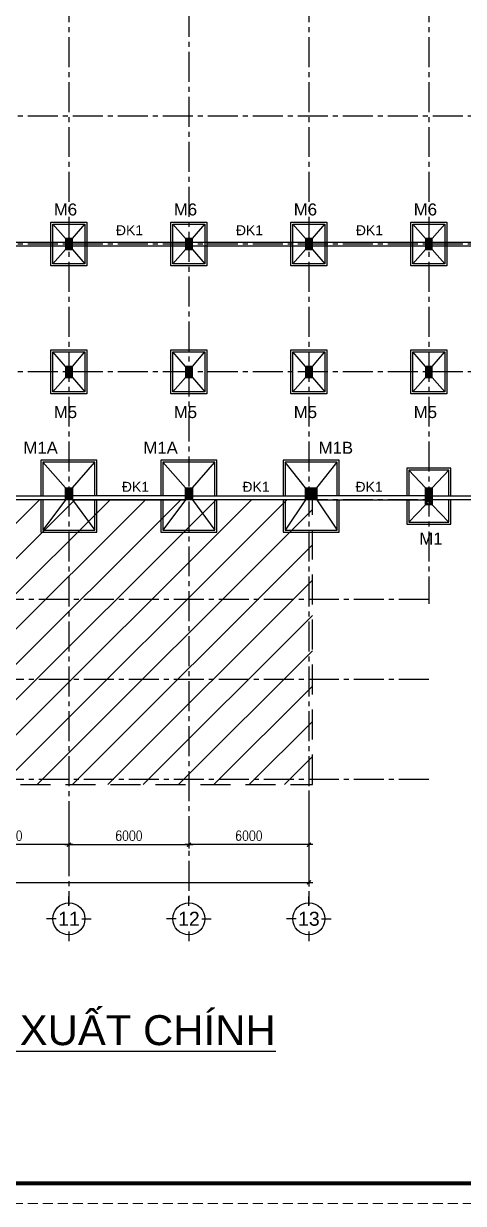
# Model space of a CAD drawing. Header units: inches. Extents: x 651127 to 1529722, y 768575 to 1021311.
# Drawn here: x 731908 to 753903, y 772141 to 831200 of the extents above; entities that cross this region are included whole.
import ezdxf
from ezdxf.enums import TextEntityAlignment as Align

# ---------------------------------------------------------------- set-up
doc = ezdxf.new("R2010")
doc.units = ezdxf.units.IN
doc.header["$LTSCALE"] = 1000
doc.header["$MEASUREMENT"] = 0
for name, pattern in [('CENTER2', [1.125, 0.75, -0.125, 0.125, -0.125]), ('HIDDEN', [0.375, 0.25, -0.125]), ('HIDDEN2', [0.1875, 0.125, -0.0625])]:
    doc.linetypes.add(name, pattern=pattern)
doc.layers.get('DEFPOINTS').update_dxf_attribs({"color": 8, "lineweight": 9})
for name, color, linetype in [('DWGshare.com_1', 7, 'Continuous'), ('DWGshare.com_10', 7, 'Continuous'), ('DWGshare.com_11', 143, 'Continuous'), ('DWGshare.com_15', 1, 'Continuous'), ('DWGshare.com_25', 154, 'Continuous'), ('DWGshare.com_3', 7, 'Continuous'), ('DWGshare.com_4', 8, 'CENTER2'), ('DWGshare.com_5', 143, 'HIDDEN2'), ('DWGshare.com_6', 40, 'Continuous'), ('DWGshare.com_9', 8, 'Continuous')]:
    doc.layers.add(name, color=color, linetype=linetype)
doc.layers.add('DWGshare.com_23', color=147, linetype='Continuous', lineweight=0)
doc.styles.add('DWGshare.com_2', font='VHELVEB.TTF')
doc.styles.add('DWGshare.com_4', font='romans.shx', dxfattribs={"width": 0.8})
doc.styles.add('DWGshare.com_8', font='VHELVEB.TTF')
doc.dimstyles.new('DWGshare.com_5', dxfattribs={"dimscale": 200, "dimtxt": 2.5, "dimasz": 1, "dimexe": 1, "dimexo": 1.5, "dimgap": 1, "dimtad": 1, "dimdec": 0, "dimzin": 0, "dimdsep": 46, "dimtxsty": 'DWGshare.com_4', "dimblk": 'DWGshare.com_1', "dimcen": 1.5, "dimdle": 1, "dimclrd": 256, "dimclre": 256, "dimclrt": 7, "dimadec": 0, "dimazin": 0, "dimtfac": 1, "dimtdec": 0, "dimtix": 1, "dimtmove": 2, "dimatfit": 3, "dimfxl": 1, "dimtolj": 1, "dimtzin": 0, "dimarcsym": 0})

# ---------------------------------------------------------------- blocks, each defined once
blk = doc.blocks.new('DWGshare.com_2')
for p, q in [((0, 320), (0, 560)), ((-320, 0), (-560, 0)), ((320, 0), (560, 0)), ((0, -320), (0, -560))]:
    blk.add_line(p, q)
blk.add_circle((0, 0), 400)
at = {"linetype": 'Continuous', "style": 'DWGshare.com_2'}
blk.add_attdef('2', text='', height=350, dxfattribs=at).set_placement((0, 0), align=Align.MIDDLE_CENTER)
blk = doc.blocks.new('DWGshare.com_1')
at = {"color": 0, "linetype": 'ByBlock', "const_width": 0.3}
blk.add_lwpolyline([(-0.5, -0.5), (0.5, 0.5)], dxfattribs=at)
blk = doc.blocks.new('*D118')
at = {"layer": 'DEFPOINTS', "color": 0, "transparency": 16777216}
for p in [(698175, 793117), (746175, 793117), (746175, 788207)]:
    blk.add_point(p, dxfattribs=at)
at = {"layer": 'DWGshare.com_23', "lineweight": -2, "transparency": 16777216}
for p, q in [((698175, 792817), (698175, 788007)), ((746175, 792817), (746175, 788007)), ((697975, 788207), (746375, 788207))]:
    blk.add_line(p, q, dxfattribs=at)
at = {"layer": 'DWGshare.com_23', "lineweight": -2, "transparency": 16777216, "xscale": 200, "yscale": 200, "zscale": 200, "rotation": 180}
blk.add_blockref('DWGshare.com_1', (698175, 788207), dxfattribs=at)
at = {"layer": 'DWGshare.com_23', "lineweight": -2, "transparency": 16777216, "xscale": 200, "yscale": 200, "zscale": 200}
blk.add_blockref('DWGshare.com_1', (746175, 788207), dxfattribs=at)
at = {"layer": 'DWGshare.com_23', "color": 7, "transparency": 16777216, "insert": (722175, 788657), "char_height": 500, "attachment_point": 5, "style": 'DWGshare.com_4'}
blk.add_mtext('\\A1;48000', dxfattribs=at)
blk = doc.blocks.new('*D123')
at = {"layer": 'DEFPOINTS', "color": 0, "transparency": 16777216}
for p in [(740175, 791588), (746175, 791531), (740175, 790099)]:
    blk.add_point(p, dxfattribs=at)
at = {"layer": 'DWGshare.com_23', "lineweight": -2, "transparency": 16777216}
for p, q in [((740175, 791288), (740175, 789899)), ((746175, 791231), (746175, 789899)), ((746375, 790099), (739975, 790099))]:
    blk.add_line(p, q, dxfattribs=at)
at = {"layer": 'DWGshare.com_23', "lineweight": -2, "transparency": 16777216, "xscale": 200, "yscale": 200, "zscale": 200, "rotation": 180}
blk.add_blockref('DWGshare.com_1', (740175, 790099), dxfattribs=at)
at = {"layer": 'DWGshare.com_23', "lineweight": -2, "transparency": 16777216, "xscale": 200, "yscale": 200, "zscale": 200}
blk.add_blockref('DWGshare.com_1', (746175, 790099), dxfattribs=at)
at = {"layer": 'DWGshare.com_23', "color": 7, "transparency": 16777216, "insert": (743175, 790549), "char_height": 500, "attachment_point": 5, "style": 'DWGshare.com_4'}
blk.add_mtext('\\A1;6000', dxfattribs=at)
blk = doc.blocks.new('*D124')
at = {"layer": 'DEFPOINTS', "color": 0, "transparency": 16777216}
for p in [(734175, 791531), (740175, 791588), (740175, 790099)]:
    blk.add_point(p, dxfattribs=at)
at = {"layer": 'DWGshare.com_23', "lineweight": -2, "transparency": 16777216}
for p, q in [((734175, 791231), (734175, 789899)), ((740175, 791288), (740175, 789899)), ((733975, 790099), (740375, 790099))]:
    blk.add_line(p, q, dxfattribs=at)
at = {"layer": 'DWGshare.com_23', "lineweight": -2, "transparency": 16777216, "xscale": 200, "yscale": 200, "zscale": 200, "rotation": 180}
blk.add_blockref('DWGshare.com_1', (734175, 790099), dxfattribs=at)
at = {"layer": 'DWGshare.com_23', "lineweight": -2, "transparency": 16777216, "xscale": 200, "yscale": 200, "zscale": 200}
blk.add_blockref('DWGshare.com_1', (740175, 790099), dxfattribs=at)
at = {"layer": 'DWGshare.com_23', "color": 7, "transparency": 16777216, "insert": (737175, 790549), "char_height": 500, "attachment_point": 5, "style": 'DWGshare.com_4'}
blk.add_mtext('\\A1;6000', dxfattribs=at)
blk = doc.blocks.new('*D126')
at = {"layer": 'DEFPOINTS', "color": 0, "transparency": 16777216}
for p in [(728175, 791588), (734175, 791531), (728175, 790099)]:
    blk.add_point(p, dxfattribs=at)
at = {"layer": 'DWGshare.com_23', "lineweight": -2, "transparency": 16777216}
for p, q in [((728175, 791288), (728175, 789899)), ((734175, 791231), (734175, 789899)), ((734375, 790099), (727975, 790099))]:
    blk.add_line(p, q, dxfattribs=at)
at = {"layer": 'DWGshare.com_23', "lineweight": -2, "transparency": 16777216, "xscale": 200, "yscale": 200, "zscale": 200, "rotation": 180}
blk.add_blockref('DWGshare.com_1', (728175, 790099), dxfattribs=at)
at = {"layer": 'DWGshare.com_23', "lineweight": -2, "transparency": 16777216, "xscale": 200, "yscale": 200, "zscale": 200}
blk.add_blockref('DWGshare.com_1', (734175, 790099), dxfattribs=at)
at = {"layer": 'DWGshare.com_23', "color": 7, "transparency": 16777216, "insert": (731175, 790549), "char_height": 500, "attachment_point": 5, "style": 'DWGshare.com_4'}
blk.add_mtext('\\A1;6000', dxfattribs=at)

msp = doc.modelspace()

# ---------------------------------------------------------------- hatches: boundary and pattern name
at = {"layer": 'DWGshare.com_25'}
h = msp.add_hatch(dxfattribs=at)
h.set_pattern_fill('ANSI31', color=256, scale=10, angle=90, style=0)
h.set_pattern_definition([(135, (805932.244, 650383.084), (-22.4506403, -22.4506403), [])])
h.paths.add_polyline_path([(734349.6, 820441.6), (733999.6, 820441.6), (733999.6, 819891.6), (734349.6, 819891.6)])
h = msp.add_hatch(dxfattribs=at)
h.set_pattern_fill('ANSI31', color=256, scale=10, angle=90, style=0)
h.set_pattern_definition([(135, (811932.244, 650383.084), (-22.4506403, -22.4506403), [])])
h.paths.add_polyline_path([(740349.6, 820441.6), (739999.6, 820441.6), (739999.6, 819891.6), (740349.6, 819891.6)])
h = msp.add_hatch(dxfattribs=at)
h.set_pattern_fill('ANSI31', color=256, scale=10, angle=90, style=0)
h.set_pattern_definition([(135, (817932.244, 650383.084), (-22.4506403, -22.4506403), [])])
h.paths.add_polyline_path([(746349.6, 820441.6), (745999.6, 820441.6), (745999.6, 819891.6), (746349.6, 819891.6)])
h = msp.add_hatch(dxfattribs=at)
h.set_pattern_fill('ANSI31', color=256, scale=10, angle=90, style=0)
h.set_pattern_definition([(135, (823932.244, 650383.084), (-22.4506403, -22.4506403), [])])
h.paths.add_polyline_path([(752349.6, 820441.6), (751999.6, 820441.6), (751999.6, 819891.6), (752349.6, 819891.6)])
h = msp.add_hatch(dxfattribs=at)
h.set_pattern_fill('ANSI31', color=256, scale=10, angle=90, style=0)
h.set_pattern_definition([(135, (805932.244, 643983.084), (-22.4506403, -22.4506403), [])])
h.paths.add_polyline_path([(734349.6, 814041.6), (733999.6, 814041.6), (733999.6, 813491.6), (734349.6, 813491.6)])
h = msp.add_hatch(dxfattribs=at)
h.set_pattern_fill('ANSI31', color=256, scale=10, angle=90, style=0)
h.set_pattern_definition([(135, (811932.244, 643983.084), (-22.4506403, -22.4506403), [])])
h.paths.add_polyline_path([(740349.6, 814041.6), (739999.6, 814041.6), (739999.6, 813491.6), (740349.6, 813491.6)])
h = msp.add_hatch(dxfattribs=at)
h.set_pattern_fill('ANSI31', color=256, scale=10, angle=90, style=0)
h.set_pattern_definition([(135, (817932.244, 643983.084), (-22.4506403, -22.4506403), [])])
h.paths.add_polyline_path([(746349.6, 814041.6), (745999.6, 814041.6), (745999.6, 813491.6), (746349.6, 813491.6)])
h = msp.add_hatch(dxfattribs=at)
h.set_pattern_fill('ANSI31', color=256, scale=10, angle=90, style=0)
h.set_pattern_definition([(135, (823932.244, 643983.084), (-22.4506403, -22.4506403), [])])
h.paths.add_polyline_path([(752349.6, 814041.6), (751999.6, 814041.6), (751999.6, 813491.6), (752349.6, 813491.6)])
h = msp.add_hatch(dxfattribs=at)
h.set_pattern_fill('ANSI31', color=256, scale=300, angle=90, style=0)
h.set_pattern_definition([(135, (1302211.912, 840308.89), (-26.5165043, -26.5165043), [])])
h.paths.add_polyline_path([(734349.6, 807966.6), (734174.6, 807966.6), (734174.6, 807366.6), (734349.6, 807366.6)])
h.paths.add_polyline_path([(734174.6, 807966.6), (733999.6, 807966.6), (733999.6, 807366.6), (734174.6, 807366.6)])
h = msp.add_hatch(dxfattribs=at)
h.set_pattern_fill('ANSI31', color=256, scale=300, angle=90, style=0)
h.set_pattern_definition([(135, (1308211.912, 840308.89), (-26.5165043, -26.5165043), [])])
h.paths.add_polyline_path([(740349.6, 807966.6), (740174.6, 807966.6), (740174.6, 807366.6), (740349.6, 807366.6)])
h.paths.add_polyline_path([(740174.6, 807966.6), (739999.6, 807966.6), (739999.6, 807366.6), (740174.6, 807366.6)])
h = msp.add_hatch(dxfattribs=at)
h.set_pattern_fill('ANSI31', color=256, scale=300, angle=90, style=0)
h.set_pattern_definition([(135, (1314211.912, 840308.89), (-26.5165043, -26.5165043), [])])
h.paths.add_polyline_path([(746349.6, 807966.6), (746174.6, 807966.6), (746174.6, 807366.6), (746349.6, 807366.6)])
h.paths.add_polyline_path([(746174.6, 807966.6), (745999.6, 807966.6), (745999.6, 807366.6), (746174.6, 807366.6)])
h = msp.add_hatch(dxfattribs=at)
h.set_pattern_fill('ANSI31', color=256, scale=300, angle=90, style=0)
h.set_pattern_definition([(135, (1314581.912, 840308.89), (-26.5165043, -26.5165043), [])])
h.paths.add_polyline_path([(746544.6, 807966.6), (746369.6, 807966.6), (746369.6, 807366.6), (746544.6, 807366.6)])
h.paths.add_polyline_path([(746569.6, 807366.6), (746569.6, 807966.6), (746544.6, 807966.6), (746544.6, 807366.6)])
h = msp.add_hatch(dxfattribs=at)
h.set_pattern_fill('ANSI31', color=256, scale=300, angle=90, style=0)
h.set_pattern_definition([(135, (1266211.912, 840308.89), (-26.5165043, -26.5165043), [])])
h.paths.add_polyline_path([(752349.6, 807566.6), (752349.6, 807966.6), (752174.6, 807966.6), (752174.6, 807366.6), (752349.6, 807366.6)])
h.paths.add_polyline_path([(752174.6, 807966.6), (751999.6, 807966.6), (751999.6, 807366.6), (752174.6, 807366.6)])
h.paths.add_polyline_path([(752174.6, 807366.6), (751999.6, 807366.6), (751999.6, 807116.6), (752174.6, 807116.6), (752174.6, 807130.2, -0.4305629), (752086, 807214, -0.4305629), (752174.6, 807297.9)])
h.paths.add_polyline_path([(752349.6, 807366.6), (752174.6, 807366.6), (752174.6, 807297.9, -0.3980511), (752254, 807214, -0.3980511), (752174.6, 807130.2), (752174.6, 807116.6), (752349.6, 807116.6)])
at = {"layer": 'DWGshare.com_9'}
h = msp.add_hatch(dxfattribs=at)
h.set_pattern_fill('ANSI31', color=256, scale=10000, style=0)
h.set_pattern_definition([(45, (-7496, 0), (-883.8835, 883.8835), [])])
h.paths.add_polyline_path([(697999.6, 793116.6), (746349.6, 793116.6), (746349.6, 807366.6), (697999.6, 807366.6)])

# ---------------------------------------------------------------- linework, layer by layer
at = {"layer": 'DEFPOINTS', "linetype": 'HIDDEN', "ltscale": 2}
msp.add_lwpolyline([(651126.5, 772140.9), (819326.5, 772140.9), (819326.5, 890940.9), (651126.5, 890940.9)], close=True, dxfattribs=at)
at = {"layer": 'DWGshare.com_1', "const_width": 200}
msp.add_lwpolyline([(655126.5, 773140.9), (818326.5, 773140.9), (818326.5, 889940.9), (655126.5, 889940.9)], close=True, dxfattribs=at)
at = {"layer": 'DWGshare.com_11'}
for points in [[(735074.6, 819066.6), (733274.6, 819066.6), (733274.6, 821266.6), (735074.6, 821266.6)], [(741074.6, 819066.6), (739274.6, 819066.6), (739274.6, 821266.6), (741074.6, 821266.6)], [(747074.6, 819066.6), (745274.6, 819066.6), (745274.6, 821266.6), (747074.6, 821266.6)], [(753074.6, 819066.6), (751274.6, 819066.6), (751274.6, 821266.6), (753074.6, 821266.6)], [(735074.6, 812666.6), (733274.6, 812666.6), (733274.6, 814866.6), (735074.6, 814866.6)], [(741074.6, 812666.6), (739274.6, 812666.6), (739274.6, 814866.6), (741074.6, 814866.6)], [(747074.6, 812666.6), (745274.6, 812666.6), (745274.6, 814866.6), (747074.6, 814866.6)], [(753074.6, 812666.6), (751274.6, 812666.6), (751274.6, 814866.6), (753074.6, 814866.6)]]:
    msp.add_lwpolyline(points, close=True, dxfattribs=at)
for points in [[(735574.6, 807566.6), (735574.6, 809341.6), (732774.6, 809341.6), (732774.6, 807566.6)], [(741574.6, 807566.6), (741574.6, 809341.6), (738774.6, 809341.6), (738774.6, 807566.6)], [(747684.6, 807566.6), (747684.6, 809341.6), (744884.6, 809341.6), (744884.6, 807566.6)], [(753274.6, 807566.6), (753274.6, 808941.6), (751074.6, 808941.6), (751074.6, 807566.6)], [(732774.6, 807366.6), (732774.6, 807316.6)], [(735574.6, 807316.6), (735574.6, 807366.6)], [(738774.6, 807366.6), (738774.6, 807316.6)], [(741574.6, 807316.6), (741574.6, 807366.6)], [(744884.6, 807366.6), (744884.6, 805741.6), (747684.6, 805741.6), (747684.6, 807366.6)], [(751074.6, 807366.6), (751074.6, 807316.6)], [(753274.6, 807316.6), (753274.6, 807366.6)], [(732774.6, 807316.6), (732774.6, 805741.6), (735574.6, 805741.6), (735574.6, 807316.6)], [(738774.6, 807316.6), (738774.6, 805741.6), (741574.6, 805741.6), (741574.6, 807316.6)], [(751074.6, 807316.6), (751074.6, 806141.6), (753274.6, 806141.6), (753274.6, 807316.6)]]:
    msp.add_lwpolyline(points, dxfattribs=at)
at = {"layer": 'DWGshare.com_15'}
msp.add_circle((752170, 807214), 84, dxfattribs=at)
at = {"layer": 'DWGshare.com_3'}
for p, q in [((733999.6, 820441.6), (733374.6, 821166.6)), ((734349.6, 820441.6), (734974.6, 821166.6)), ((739999.6, 820441.6), (739374.6, 821166.6)), ((740349.6, 820441.6), (740974.6, 821166.6)), ((745999.6, 820441.6), (745374.6, 821166.6)), ((746349.6, 820441.6), (746974.6, 821166.6)), ((751999.6, 820441.6), (751374.6, 821166.6)), ((752349.6, 820441.6), (752974.6, 821166.6)), ((733999.6, 819891.6), (733374.6, 819166.6)), ((734349.6, 819891.6), (734974.6, 819166.6)), ((739999.6, 819891.6), (739374.6, 819166.6)), ((740349.6, 819891.6), (740974.6, 819166.6)), ((745999.6, 819891.6), (745374.6, 819166.6)), ((746349.6, 819891.6), (746974.6, 819166.6)), ((751999.6, 819891.6), (751374.6, 819166.6)), ((752349.6, 819891.6), (752974.6, 819166.6)), ((733999.6, 814041.6), (733374.6, 814766.6)), ((734349.6, 814041.6), (734974.6, 814766.6)), ((739999.6, 814041.6), (739374.6, 814766.6)), ((740349.6, 814041.6), (740974.6, 814766.6)), ((745999.6, 814041.6), (745374.6, 814766.6)), ((746349.6, 814041.6), (746974.6, 814766.6)), ((751999.6, 814041.6), (751374.6, 814766.6)), ((752349.6, 814041.6), (752974.6, 814766.6)), ((733999.6, 813491.6), (733374.6, 812766.6)), ((734349.6, 813491.6), (734974.6, 812766.6)), ((739999.6, 813491.6), (739374.6, 812766.6)), ((740349.6, 813491.6), (740974.6, 812766.6)), ((745999.6, 813491.6), (745374.6, 812766.6)), ((746349.6, 813491.6), (746974.6, 812766.6)), ((751999.6, 813491.6), (751374.6, 812766.6)), ((752349.6, 813491.6), (752974.6, 812766.6)), ((733999.6, 807966.6), (732874.6, 809241.6)), ((734349.6, 807966.6), (735474.6, 809241.6)), ((739999.6, 807966.6), (738874.6, 809241.6)), ((740349.6, 807966.6), (741474.6, 809241.6)), ((745999.6, 807966.6), (744984.6, 809241.6)), ((746569.6, 807966.6), (747584.6, 809241.6)), ((751999.6, 807966.6), (751174.6, 808841.6)), ((752349.6, 807966.6), (753174.6, 808841.6)), ((733999.6, 807366.6), (732874.6, 805841.6)), ((734349.6, 807366.6), (735474.6, 805841.6)), ((739999.6, 807366.6), (738874.6, 805841.6)), ((740349.6, 807366.6), (741474.6, 805841.6)), ((745999.6, 807366.6), (744984.6, 805841.6)), ((746569.6, 807366.6), (747584.6, 805841.6)), ((751999.6, 807116.6), (751174.6, 806241.6)), ((752349.6, 807116.6), (753174.6, 806241.6))]:
    msp.add_line(p, q, dxfattribs=at)
for points in [[(734974.6, 819166.6), (733374.6, 819166.6), (733374.6, 821166.6), (734974.6, 821166.6)], [(740974.6, 819166.6), (739374.6, 819166.6), (739374.6, 821166.6), (740974.6, 821166.6)], [(746974.6, 819166.6), (745374.6, 819166.6), (745374.6, 821166.6), (746974.6, 821166.6)], [(752974.6, 819166.6), (751374.6, 819166.6), (751374.6, 821166.6), (752974.6, 821166.6)], [(734349.6, 820441.6), (733999.6, 820441.6), (733999.6, 819891.6), (734349.6, 819891.6)], [(734349.6, 820441.6), (733999.6, 820441.6), (733999.6, 819891.6), (734349.6, 819891.6)], [(740349.6, 820441.6), (739999.6, 820441.6), (739999.6, 819891.6), (740349.6, 819891.6)], [(740349.6, 820441.6), (739999.6, 820441.6), (739999.6, 819891.6), (740349.6, 819891.6)], [(746349.6, 820441.6), (745999.6, 820441.6), (745999.6, 819891.6), (746349.6, 819891.6)], [(746349.6, 820441.6), (745999.6, 820441.6), (745999.6, 819891.6), (746349.6, 819891.6)], [(752349.6, 820441.6), (751999.6, 820441.6), (751999.6, 819891.6), (752349.6, 819891.6)], [(752349.6, 820441.6), (751999.6, 820441.6), (751999.6, 819891.6), (752349.6, 819891.6)], [(733999.6, 820266.6), (733999.6, 820066.6), (728349.6, 820066.6), (728349.6, 820266.6)], [(739999.6, 820266.6), (739999.6, 820066.6), (734349.6, 820066.6), (734349.6, 820266.6)], [(745999.6, 820266.6), (745999.6, 820066.6), (740349.6, 820066.6), (740349.6, 820266.6)], [(751999.6, 820266.6), (751999.6, 820066.6), (746349.6, 820066.6), (746349.6, 820266.6)], [(757999.6, 820266.6), (757999.6, 820066.6), (752349.6, 820066.6), (752349.6, 820266.6)], [(734974.6, 812766.6), (733374.6, 812766.6), (733374.6, 814766.6), (734974.6, 814766.6)], [(740974.6, 812766.6), (739374.6, 812766.6), (739374.6, 814766.6), (740974.6, 814766.6)], [(746974.6, 812766.6), (745374.6, 812766.6), (745374.6, 814766.6), (746974.6, 814766.6)], [(752974.6, 812766.6), (751374.6, 812766.6), (751374.6, 814766.6), (752974.6, 814766.6)], [(734349.6, 814041.6), (733999.6, 814041.6), (733999.6, 813491.6), (734349.6, 813491.6)], [(734349.6, 814041.6), (733999.6, 814041.6), (733999.6, 813491.6), (734349.6, 813491.6)], [(740349.6, 814041.6), (739999.6, 814041.6), (739999.6, 813491.6), (740349.6, 813491.6)], [(740349.6, 814041.6), (739999.6, 814041.6), (739999.6, 813491.6), (740349.6, 813491.6)], [(746349.6, 814041.6), (745999.6, 814041.6), (745999.6, 813491.6), (746349.6, 813491.6)], [(746349.6, 814041.6), (745999.6, 814041.6), (745999.6, 813491.6), (746349.6, 813491.6)], [(752349.6, 814041.6), (751999.6, 814041.6), (751999.6, 813491.6), (752349.6, 813491.6)], [(752349.6, 814041.6), (751999.6, 814041.6), (751999.6, 813491.6), (752349.6, 813491.6)], [(733999.6, 807966.6), (734349.6, 807966.6), (734349.6, 807366.6), (733999.6, 807366.6)], [(733999.6, 807966.6), (734349.6, 807966.6), (734349.6, 807366.6), (733999.6, 807366.6)], [(739999.6, 807966.6), (740349.6, 807966.6), (740349.6, 807366.6), (739999.6, 807366.6)], [(739999.6, 807966.6), (740349.6, 807966.6), (740349.6, 807366.6), (739999.6, 807366.6)], [(745999.6, 807966.6), (746349.6, 807966.6), (746349.6, 807366.6), (745999.6, 807366.6)], [(745999.6, 807966.6), (746349.6, 807966.6), (746349.6, 807366.6), (745999.6, 807366.6)], [(746369.6, 807966.6), (746569.6, 807966.6), (746569.6, 807366.6), (746369.6, 807366.6)], [(746369.6, 807966.6), (746569.6, 807966.6), (746569.6, 807366.6), (746369.6, 807366.6)], [(751999.6, 807966.6), (752349.6, 807966.6), (752349.6, 807116.6), (751999.6, 807116.6)], [(751999.6, 807966.6), (752349.6, 807966.6), (752349.6, 807116.6), (751999.6, 807116.6)], [(728349.6, 807366.6), (728349.6, 807566.6), (733999.6, 807566.6), (733999.6, 807366.6)], [(739999.6, 807366.6), (739999.6, 807566.6), (734349.6, 807566.6), (734349.6, 807366.6)], [(740349.6, 807366.6), (740349.6, 807566.6), (745999.6, 807566.6), (745999.6, 807366.6)], [(751999.6, 807366.6), (751999.6, 807566.6), (746569.6, 807566.6), (746569.6, 807366.6)], [(752349.6, 807366.6), (752349.6, 807566.6), (757999.6, 807566.6), (757999.6, 807366.6)]]:
    msp.add_lwpolyline(points, close=True, dxfattribs=at)
for points in [[(735474.6, 807566.6), (735474.6, 809241.6), (732874.6, 809241.6), (732874.6, 807566.6)], [(741474.6, 807566.6), (741474.6, 809241.6), (738874.6, 809241.6), (738874.6, 807566.6)], [(747584.6, 807566.6), (747584.6, 809241.6), (744984.6, 809241.6), (744984.6, 807566.6)], [(753174.6, 807566.6), (753174.6, 808841.6), (751174.6, 808841.6), (751174.6, 807566.6)], [(732874.6, 807366.6), (732874.6, 807316.6)], [(735474.6, 807316.6), (735474.6, 807366.6)], [(738874.6, 807366.6), (738874.6, 807316.6)], [(741474.6, 807316.6), (741474.6, 807366.6)], [(744984.6, 807366.6), (744984.6, 805841.6), (747584.6, 805841.6), (747584.6, 807366.6)], [(751174.6, 807366.6), (751174.6, 807316.6)], [(753174.6, 807316.6), (753174.6, 807366.6)], [(732874.6, 807316.6), (732874.6, 805841.6), (735474.6, 805841.6), (735474.6, 807316.6)], [(738874.6, 807316.6), (738874.6, 805841.6), (741474.6, 805841.6), (741474.6, 807316.6)], [(751174.6, 807316.6), (751174.6, 806241.6), (753174.6, 806241.6), (753174.6, 807316.6)]]:
    msp.add_lwpolyline(points, dxfattribs=at)
at = {"layer": 'DWGshare.com_4', "ltscale": 2}
for p, q in [((734174.6, 880023.5), (734174.6, 787076.1)), ((746174.6, 880023.5), (746174.6, 787076.1)), ((752174.6, 880023.5), (752174.6, 802157.2)), ((740174.6, 879281.7), (740174.6, 787076.1)), ((776374.5, 826566.6), (661387.8, 826566.6)), ((776374.5, 820166.6), (661387.8, 820166.6)), ((776374.5, 813766.6), (661387.8, 813766.6)), ((776374.5, 807366.6), (661387.8, 807366.6)), ((752174.6, 802366.6), (661387.8, 802366.6)), ((752174.6, 798366.6), (661387.8, 798366.6)), ((752174.6, 793366.6), (661387.8, 793366.6))]:
    msp.add_line(p, q, dxfattribs=at)
at = {"layer": 'DWGshare.com_5', "ltscale": 12}
msp.add_lwpolyline([(697999.6, 793116.6), (746349.6, 793116.6), (746349.6, 807366.6), (697999.6, 807366.6)], close=True, dxfattribs=at)
at = {"layer": 'DWGshare.com_9'}
msp.add_lwpolyline([(745999.6, 807966.6), (746569.6, 807966.6), (746569.6, 807366.6), (745999.6, 807366.6)], close=True, dxfattribs=at)

# ---------------------------------------------------------------- block references
at = {"layer": 'DWGshare.com_6', "linetype": 'CENTER2', "xscale": 2, "yscale": 2, "zscale": 2}
for p, values in [((734174.6, 786388.6), {'2': '11'}), ((740174.6, 786388.6), {'2': '12'}), ((746174.6, 786388.6), {'2': '13'})]:
    msp.add_blockref('DWGshare.com_2', p, dxfattribs=at).add_auto_attribs(values)

# ---------------------------------------------------------------- texts
at = {"layer": 'DWGshare.com_10'}
for s, height, style, p in [('M6', 600, 'DWGshare.com_2', (734002.5, 821897.1)), ('M6', 600, 'DWGshare.com_2', (740002.5, 821897.1)), ('M6', 600, 'DWGshare.com_2', (746002.5, 821897.1)), ('M6', 600, 'DWGshare.com_2', (752002.5, 821897.1)), ('ÑK1', 500, 'DWGshare.com_8', (737205.1, 820855.1)), ('ÑK1', 500, 'DWGshare.com_8', (743205.1, 820855.1)), ('ÑK1', 500, 'DWGshare.com_8', (749205.1, 820855.1)), ('M5', 600, 'DWGshare.com_2', (734002.5, 811748.8)), ('M5', 600, 'DWGshare.com_2', (740002.5, 811748.8)), ('M5', 600, 'DWGshare.com_2', (746002.5, 811748.8)), ('M5', 600, 'DWGshare.com_2', (752002.5, 811748.8)), ('M1A', 600, 'DWGshare.com_2', (732758.9, 809966.7)), ('M1A', 600, 'DWGshare.com_2', (738758.9, 809966.7)), ('M1B', 600, 'DWGshare.com_2', (747524.6, 809966.7)), ('ÑK1', 500, 'DWGshare.com_8', (737500.8, 808012.3)), ('ÑK1', 500, 'DWGshare.com_8', (743530, 808012.3)), ('ÑK1', 500, 'DWGshare.com_8', (749185, 808012.3)), ('M1', 600, 'DWGshare.com_2', (752278.2, 805420.4)), ('%%UMAËT BAÈNG MOÙNG XÖÔÛNG SAÛN XUAÁT CHÍNH', 1500, 'DWGshare.com_2', (722002.5, 780874.6))]:
    msp.add_text(s, height=height, dxfattribs=dict(at, style=style)).set_placement(p, align=Align.MIDDLE)

# ---------------------------------------------------------------- dimensions: what is measured, and where the dimension line sits
at = {"layer": 'DWGshare.com_23'}
dim = msp.add_linear_dim(base=(746174.6, 788206.8), p1=(698174.6, 793116.6), p2=(746174.6, 793116.6), dimstyle='DWGshare.com_5', dxfattribs=at)
dim.commit()
dim.dimension.update_dxf_attribs({"geometry": '*D118', "text_midpoint": (722174.6, 788656.8)})
for base, p1, p2, angle, picture, middle in [((728174.6, 790098.9), (734174.6, 791531.3), (728174.6, 791587.5), 180, '*D126', (731174.6, 790548.9)), ((740174.6, 790098.9), (734174.6, 791531.3), (740174.6, 791587.5), 0, '*D124', (737174.6, 790548.9)), ((740174.6, 790098.9), (746174.6, 791531.3), (740174.6, 791587.5), 180, '*D123', (743174.6, 790548.9))]:
    dim = msp.add_linear_dim(base=base, p1=p1, p2=p2, angle=angle, dimstyle='DWGshare.com_5', dxfattribs=at)
    dim.commit()
    dim.dimension.update_dxf_attribs({"geometry": picture, "text_midpoint": middle})

doc.saveas('drawing.dxf')
